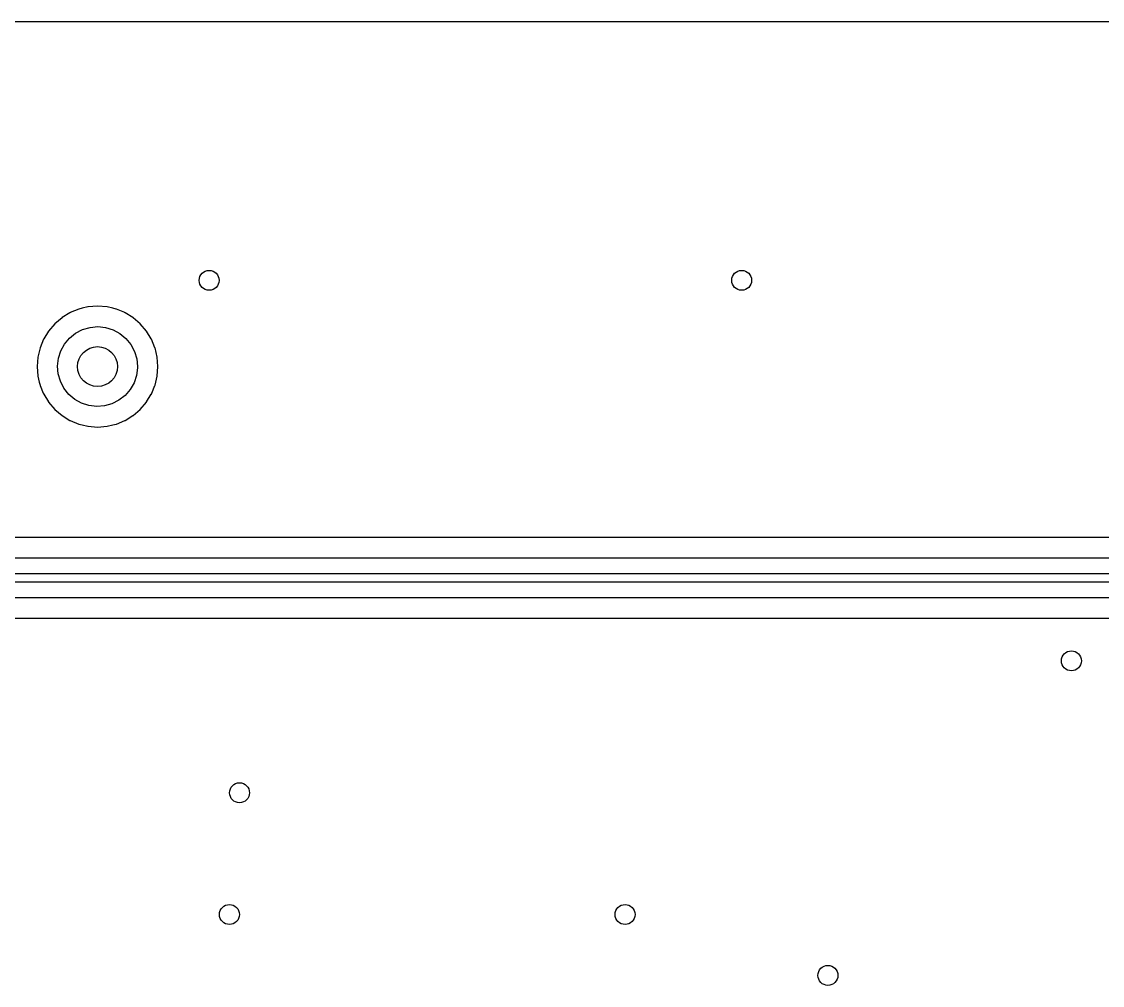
# Model space of a CAD drawing. Extents: x 41 to 172, y -238 to -26.
# Drawn here: x 119.77 to 146.83, y -50.03 to -25.91 of the extents above; entities that cross this region are included whole.
import ezdxf

# ---------------------------------------------------------------- set-up
doc = ezdxf.new("R2010")
doc.units = 0
doc.layers.add('BLACK', color=7, linetype='CONTINUOUS')

msp = doc.modelspace()

# ---------------------------------------------------------------- linework, layer by layer
at = {"layer": 'BLACK', "linetype": 'CONTINUOUS'}
for p, q in [((41.2745, -25.9085), (172.085, -25.9085)), ((120.975, -33.1983), (120.781, -33.3172)), ((120.979, -33.1958), (120.975, -33.1983)), ((120.984, -33.1939), (120.979, -33.1958)), ((121.194, -33.1068), (120.984, -33.1939)), ((120.984, -33.1939), (120.984, -33.1939)), ((121.198, -33.1049), (121.194, -33.1068)), ((121.194, -33.1068), (121.194, -33.1068)), ((121.279, -33.0856), (121.198, -33.1049)), ((121.424, -33.0506), (121.279, -33.0856)), ((121.429, -33.0495), (121.424, -33.0506)), ((121.424, -33.0506), (121.424, -33.0506)), ((121.666, -33.0308), (121.429, -33.0495)), ((121.903, -33.0495), (121.666, -33.0308)), ((121.908, -33.0506), (121.903, -33.0495)), ((122.053, -33.0856), (121.908, -33.0506)), ((121.908, -33.0506), (121.908, -33.0506)), ((122.134, -33.1049), (122.053, -33.0856)), ((122.138, -33.1068), (122.134, -33.1049)), ((122.348, -33.1939), (122.138, -33.1068)), ((122.138, -33.1068), (122.138, -33.1068)), ((122.353, -33.1958), (122.348, -33.1939)), ((122.348, -33.1939), (122.348, -33.1939)), ((122.357, -33.1983), (122.353, -33.1958)), ((122.551, -33.3172), (122.357, -33.1983)), ((120.596, -33.474), (120.442, -33.6546)), ((120.777, -33.3198), (120.596, -33.474)), ((120.781, -33.3172), (120.777, -33.3198)), ((120.781, -33.3172), (120.781, -33.3172)), ((121.479, -33.5617), (121.673, -33.544)), ((121.673, -33.544), (121.867, -33.5644)), ((122.555, -33.3198), (122.551, -33.3172)), ((122.551, -33.3172), (122.551, -33.3172)), ((122.736, -33.474), (122.555, -33.3198)), ((122.89, -33.6546), (122.736, -33.474)), ((120.439, -33.6588), (120.32, -33.8528)), ((120.442, -33.6546), (120.439, -33.6588)), ((120.439, -33.6588), (120.439, -33.6588)), ((120.966, -33.8295), (121.118, -33.7072)), ((121.118, -33.7072), (121.291, -33.6168)), ((121.291, -33.6168), (121.479, -33.5617)), ((121.867, -33.5644), (122.054, -33.6221)), ((122.054, -33.6221), (122.225, -33.715)), ((122.225, -33.715), (122.376, -33.8394)), ((122.893, -33.6588), (122.89, -33.6546)), ((123.012, -33.8528), (122.893, -33.6588)), ((122.893, -33.6588), (122.893, -33.6588)), ((120.227, -34.0764), (120.171, -34.3073)), ((120.229, -34.0718), (120.227, -34.0764)), ((120.316, -33.8616), (120.229, -34.0718)), ((120.318, -33.857), (120.316, -33.8616)), ((120.316, -33.8616), (120.316, -33.8616)), ((120.32, -33.8528), (120.318, -33.857)), ((120.747, -34.1501), (120.841, -33.979)), ((120.841, -33.979), (120.966, -33.8295)), ((122.376, -33.8394), (122.499, -33.9906)), ((122.499, -33.9906), (122.591, -34.1629)), ((123.014, -33.857), (123.012, -33.8528)), ((123.016, -33.8616), (123.014, -33.857)), ((123.103, -34.0718), (123.016, -33.8616)), ((123.016, -33.8616), (123.016, -33.8616)), ((123.105, -34.0764), (123.103, -34.0718)), ((123.161, -34.3073), (123.105, -34.0764)), ((120.171, -34.3073), (120.153, -34.544)), ((120.666, -34.53), (120.688, -34.3361)), ((120.688, -34.3361), (120.747, -34.1501)), ((122.591, -34.1629), (122.647, -34.3498)), ((122.647, -34.3498), (122.666, -34.544)), ((123.179, -34.544), (123.161, -34.3073)), ((120.153, -34.544), (120.171, -34.7807)), ((120.682, -34.7245), (120.666, -34.53)), ((122.666, -34.5719), (122.641, -34.7655)), ((122.666, -34.544), (122.666, -34.5719)), ((123.161, -34.7807), (123.179, -34.544)), ((120.171, -34.7807), (120.173, -34.7855)), ((120.173, -34.7855), (120.173, -34.7855)), ((120.173, -34.7855), (120.208, -34.9314)), ((120.736, -34.9121), (120.682, -34.7245)), ((122.641, -34.7655), (122.58, -34.9507)), ((123.124, -34.9314), (123.159, -34.7855)), ((123.159, -34.7855), (123.161, -34.7807)), ((123.159, -34.7855), (123.159, -34.7855)), ((120.208, -34.9314), (120.227, -35.0116)), ((120.227, -35.0116), (120.229, -35.0162)), ((120.229, -35.0162), (120.229, -35.0162)), ((120.229, -35.0162), (120.308, -35.208)), ((120.825, -35.0857), (120.736, -34.9121)), ((120.947, -35.2387), (120.825, -35.0857)), ((122.483, -35.1204), (122.356, -35.2682)), ((122.58, -34.9507), (122.483, -35.1204)), ((123.024, -35.208), (123.103, -35.0162)), ((123.103, -35.0162), (123.105, -35.0116)), ((123.103, -35.0162), (123.103, -35.0162)), ((123.105, -35.0116), (123.124, -34.9314)), ((120.308, -35.208), (120.318, -35.231)), ((120.318, -35.231), (120.32, -35.2352)), ((120.32, -35.2352), (120.439, -35.4292)), ((120.439, -35.4292), (120.439, -35.4292)), ((120.439, -35.4292), (120.442, -35.4334)), ((120.442, -35.4334), (120.596, -35.614)), ((121.095, -35.3651), (120.947, -35.2387)), ((121.266, -35.4604), (121.095, -35.3651)), ((122.202, -35.3883), (122.028, -35.4763)), ((122.356, -35.2682), (122.202, -35.3883)), ((122.736, -35.614), (122.89, -35.4334)), ((122.89, -35.4334), (122.893, -35.4292)), ((122.893, -35.4292), (123.012, -35.2352)), ((122.893, -35.4292), (122.893, -35.4292)), ((123.012, -35.2352), (123.014, -35.231)), ((123.014, -35.231), (123.024, -35.208)), ((120.596, -35.614), (120.777, -35.7682)), ((121.451, -35.5207), (121.266, -35.4604)), ((121.645, -35.5438), (121.451, -35.5207)), ((121.84, -35.5288), (121.645, -35.5438)), ((122.028, -35.4763), (121.84, -35.5288)), ((122.555, -35.7682), (122.736, -35.614)), ((120.777, -35.7682), (120.781, -35.7708)), ((120.781, -35.7708), (120.781, -35.7708)), ((120.781, -35.7708), (120.975, -35.8897)), ((120.975, -35.8897), (120.979, -35.8922)), ((120.979, -35.8922), (120.984, -35.8941)), ((120.984, -35.8941), (120.984, -35.8941)), ((120.984, -35.8941), (121.194, -35.9812)), ((121.194, -35.9812), (121.198, -35.9831)), ((121.198, -35.9831), (121.279, -36.0024)), ((122.053, -36.0024), (122.134, -35.9831)), ((122.134, -35.9831), (122.138, -35.9812)), ((122.138, -35.9812), (122.348, -35.8941)), ((122.348, -35.8941), (122.353, -35.8922)), ((122.348, -35.8941), (122.348, -35.8941)), ((122.353, -35.8922), (122.357, -35.8897)), ((122.357, -35.8897), (122.551, -35.7708)), ((122.551, -35.7708), (122.555, -35.7682)), ((122.551, -35.7708), (122.551, -35.7708)), ((121.279, -36.0024), (121.424, -36.0374)), ((121.424, -36.0374), (121.424, -36.0374)), ((121.424, -36.0374), (121.429, -36.0385)), ((121.429, -36.0385), (121.666, -36.0572)), ((121.666, -36.0572), (121.903, -36.0385)), ((121.903, -36.0385), (121.908, -36.0374)), ((121.908, -36.0374), (122.053, -36.0024)), ((121.908, -36.0374), (121.908, -36.0374)), ((161.203, -38.824), (114.674, -38.824)), ((114.645, -39.3325), (161.228, -39.3325)), ((161.145, -39.7325), (114.728, -39.7325)), ((117.094, -39.932), (153.67, -39.932)), ((153.587, -40.332), (117.177, -40.332)), ((117.44, -40.8405), (153.324, -40.8405))]:
    msp.add_line(p, q, dxfattribs=at)
at = {"layer": 'BLACK'}
for centre, radius in [((124.46, -32.385), 0.25), ((137.795, -32.385), 0.25), ((121.666, -34.544), 0.5), ((146.05, -41.91), 0.25), ((125.222, -45.212), 0.25), ((124.968, -48.26), 0.25), ((134.874, -48.26), 0.25), ((139.954, -49.784), 0.25)]:
    msp.add_circle(centre, radius, dxfattribs=at)

doc.saveas('drawing.dxf')
